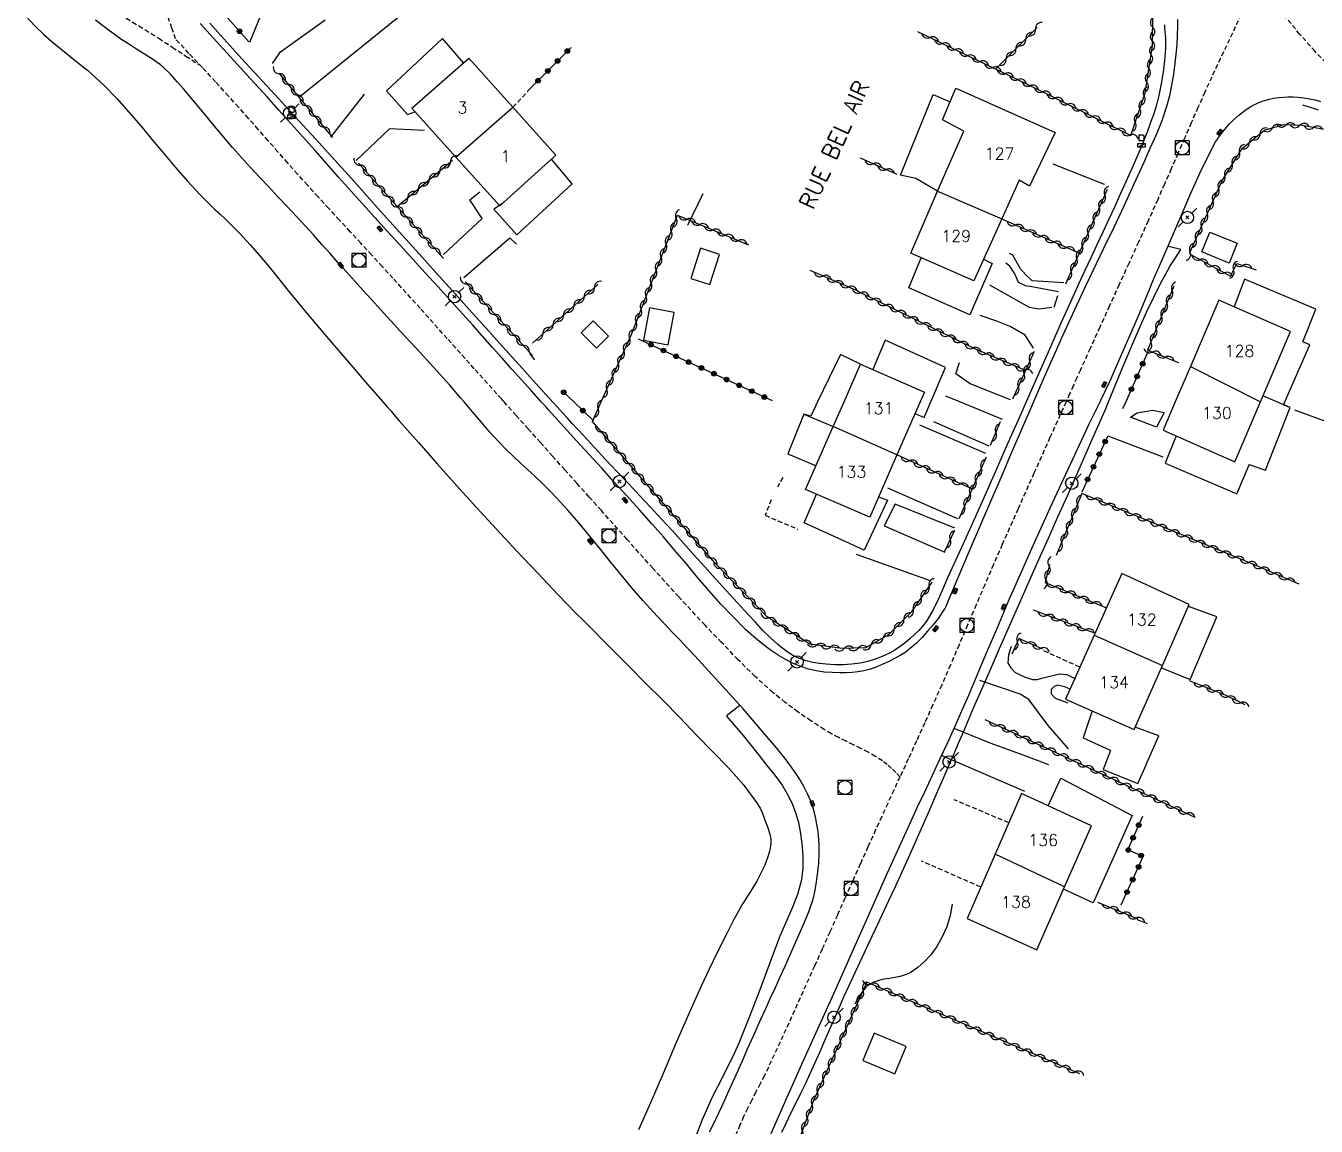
# Model space of a CAD drawing. Header units: millimetres. Extents: x 137000 to 138002, y 152999 to 154002.
# Drawn here: x 137205.9 to 137345.2, y 153592.9 to 153711.6 of the extents above; entities that cross this region are included whole.
import ezdxf
from ezdxf.enums import TextEntityAlignment as Align

# ---------------------------------------------------------------- set-up
doc = ezdxf.new("R2010")
doc.units = ezdxf.units.MM
doc.linetypes.add('DASHED', pattern=[0.75, 0.5, -0.25])
doc.layers.get('0').update_dxf_attribs({"linetype": 'CONTINUOUS'})
for name, color, linetype in [('W0001', 6, 'DASHED'), ('W0008', 7, 'CONTINUOUS'), ('W0014', 7, 'CONTINUOUS'), ('W0017', 7, 'CONTINUOUS'), ('W0101', 7, 'CONTINUOUS'), ('W0104', 1, 'CONTINUOUS'), ('W0112', 1, 'DASHED'), ('W0211', 2, 'CONTINUOUS'), ('W0214', 2, 'CONTINUOUS'), ('W0300', 7, 'CONTINUOUS'), ('W0310', 3, 'CONTINUOUS'), ('W0323', 7, 'CONTINUOUS'), ('W0401', 7, 'CONTINUOUS'), ('W0420', 7, 'CONTINUOUS'), ('W0438', 7, 'CONTINUOUS'), ('W0473', 7, 'CONTINUOUS'), ('W0989', 7, 'CONTINUOUS'), ('W0991', 7, 'CONTINUOUS'), ('W1102', 7, 'CONTINUOUS')]:
    doc.layers.add(name, color=color, linetype=linetype)
doc.styles.get("Standard").update_dxf_attribs({"font": 'romans.shx', "width": 0.85})

# ---------------------------------------------------------------- blocks, each defined once
blk = doc.blocks.new('T473')
for p, q in [((-0.166667, 0.166667), (0.166667, -0.166667)), ((-0.166667, -0.166667), (0.166667, 0.166667)), ((0.500001, 0.500001), (1.000002, 1.000002)), ((-1.000002, -1.000002), (-0.500001, -0.500001))]:
    blk.add_line(p, q)
blk.add_ellipse((0, 0), major_axis=(0.471405, 0.471405), ratio=1, start_param=5.4977871438, end_param=11.780972451)
blk = doc.blocks.new('T420')
for p, q in [((0.75, 0.75), (-0.75, 0.75)), ((-0.75, 0.75), (-0.75, -0.75)), ((0.75, 0.75), (0.75, -0.75)), ((0.75, -0.75), (-0.75, -0.75))]:
    blk.add_line(p, q)
blk.add_ellipse((0, 0), major_axis=(-0.53, 0.53), ratio=1, start_param=3.926991, end_param=10.210176)
blk = doc.blocks.new('T438')
for p, q in [((-0.4, 0.2), (0.4, 0.2)), ((-0.4, -0.2), (-0.4, 0.2)), ((0.15, 1.1), (-0.3, 1.1)), ((-0.3, 1.1), (-0.3, 0.5)), ((-0.3, 0.5), (0.15, 0.5)), ((0.3, 0.65), (0.3, 0.95)), ((0.4, 0.2), (0.4, -0.2))]:
    blk.add_line(p, q)
at = {"flags": 128}
for points in [[(-0.4, -0.2), (0.4, 0.2)], [(0.4, -0.2), (-0.4, -0.2)]]:
    blk.add_lwpolyline(points, dxfattribs=at)
for centre, major_axis, start_param, end_param in [((0.15, 0.95), (0.106, -0.106), 0.785398, 2.356194), ((0.15, 0.65), (0.106, 0.106), 3.926991, 5.497787)]:
    blk.add_ellipse(centre, major_axis=major_axis, ratio=1, start_param=start_param, end_param=end_param)
blk = doc.blocks.new('T401')
for p, q in [((-0.3, 0.3), (0, 0.3)), ((-0.3, -0.25), (-0.3, 0.3)), ((-0.3, 0.15), (0, 0.15)), ((-0.3, 0), (0, 0)), ((0, 0.3), (0, -0.25)), ((-0.3, -0.15), (0, -0.15)), ((-0.3, -0.25), (-0.3, -0.3)), ((-0.3, -0.3), (0, -0.3)), ((0, -0.3), (0, -0.25))]:
    blk.add_line(p, q)
blk = doc.blocks.new('t310o')
at = {"color": 0, "linetype": 'Continuous'}
for centre, start, end in [((-0.5, 0.38), 216.8699, 323.1304), ((0.5, -0.37), 36.8699, 143.1303)]:
    blk.add_arc(centre, 0.625, start, end, dxfattribs=at)
blk = doc.blocks.new('t323o')
at = {"color": 0, "linetype": 'Continuous'}
for radius in [0.25, 0.15]:
    blk.add_circle((0, 0), radius, dxfattribs=at)

msp = doc.modelspace()

# ---------------------------------------------------------------- linework, layer by layer
at = {"layer": 'W0001'}
for points in [[(137222.08, 153710.14), (137221.69, 153711.32), (137221.27, 153712.49), (137220.83, 153713.66), (137220.37, 153714.81), (137219.81, 153716.16), (137219.23, 153717.51), (137218.61, 153718.83), (137217.89, 153720.11), (137217.01, 153721.43), (137216.04, 153722.68), (137215.03, 153723.9), (137214.02, 153725.11), (137213, 153726.35), (137211.97, 153727.57), (137210.91, 153728.77), (137209.81, 153729.93), (137208.7, 153731.03), (137207.56, 153732.1), (137206.38, 153733.12), (137205.15, 153734.1)], [(137205.22, 153722.96), (137206.8, 153721.3), (137208.38, 153719.65), (137209.61, 153718.33), (137210.83, 153716.99), (137212.11, 153715.7), (137213.47, 153714.51), (137214.1, 153714.03), (137214.75, 153713.58), (137215.41, 153713.16), (137216.09, 153712.76), (137216.76, 153712.37), (137217.44, 153711.97), (137218.12, 153711.57), (137218.78, 153711.16), (137220.26, 153710.21), (137221.73, 153709.26), (137223.2, 153708.3), (137224.67, 153707.34)], [(137380.87, 153671), (137377.39, 153674.89), (137373.92, 153678.78), (137370.44, 153682.66), (137366.94, 153686.52), (137363.97, 153689.79), (137361, 153693.06), (137358, 153696.3), (137354.93, 153699.48), (137353.72, 153700.67), (137352.48, 153701.82), (137351.22, 153702.96), (137349.96, 153704.09), (137348.7, 153705.23), (137347.45, 153706.39), (137346.24, 153707.58), (137345.06, 153708.8), (137343.43, 153710.64), (137341.86, 153712.54), (137340.37, 153714.49), (137338.93, 153716.49)], [(137337.76, 153714.14), (137336.46, 153711.45), (137335.18, 153708.74), (137333.91, 153706.03), (137333.17, 153704.39), (137332.43, 153702.74), (137331.7, 153701.09), (137330.98, 153699.43), (137330.26, 153697.78), (137329.54, 153696.13), (137328.81, 153694.47), (137328.08, 153692.83), (137327.05, 153690.53), (137326.01, 153688.23), (137324.97, 153685.94), (137323.92, 153683.65), (137322.88, 153681.35), (137321.83, 153679.06), (137320.79, 153676.77), (137319.75, 153674.47), (137319.36, 153673.6), (137318.97, 153672.74), (137318.58, 153671.87), (137318.19, 153671)], [(137257.53, 153671), (137257.46, 153671.08), (137257.39, 153671.16), (137257.32, 153671.24), (137257.25, 153671.31), (137254.32, 153674.57), (137251.4, 153677.83), (137248.48, 153681.09), (137245.54, 153684.33), (137244.39, 153685.59), (137243.24, 153686.85), (137242.08, 153688.1), (137240.93, 153689.35), (137239.77, 153690.6), (137238.61, 153691.85), (137237.46, 153693.11), (137236.32, 153694.37), (137235.25, 153695.56), (137234.19, 153696.76), (137233.13, 153697.97), (137232.07, 153699.17), (137231.01, 153700.38), (137229.95, 153701.58), (137228.89, 153702.78), (137227.81, 153703.97), (137226.4, 153705.52), (137224.97, 153707.06), (137223.53, 153708.59), (137222.08, 153710.11)], [(137300.26, 153630.55), (137299.82, 153631.02), (137299.36, 153631.47), (137298.88, 153631.88), (137298.37, 153632.27), (137297.62, 153632.76), (137296.85, 153633.21), (137296.05, 153633.62), (137295.25, 153634.01), (137294.45, 153634.39), (137293.65, 153634.78), (137292.86, 153635.2), (137292.09, 153635.65), (137290.66, 153636.58), (137289.25, 153637.55), (137287.89, 153638.57), (137286.56, 153639.64), (137284.64, 153641.37), (137282.8, 153643.19), (137281.01, 153645.05), (137279.23, 153646.91), (137276.38, 153649.96), (137273.59, 153653.05), (137270.82, 153656.16), (137268.04, 153659.27), (137266.73, 153660.73), (137265.41, 153662.2), (137264.1, 153663.66), (137262.78, 153665.13), (137261.47, 153666.6), (137260.16, 153668.07), (137258.84, 153669.53), (137257.53, 153671)], [(137318.19, 153671), (137316.45, 153667.16), (137314.73, 153663.31), (137313.01, 153659.46), (137311.3, 153655.61), (137310.35, 153653.45), (137309.42, 153651.28), (137308.49, 153649.12), (137307.57, 153646.95), (137306.64, 153644.79), (137305.71, 153642.62), (137304.77, 153640.46), (137303.81, 153638.31), (137302.94, 153636.36), (137302.05, 153634.42), (137301.16, 153632.48), (137300.26, 153630.54)], [(137300.26, 153630.54), (137299.6, 153629.12), (137298.94, 153627.69), (137298.29, 153626.26), (137297.64, 153624.83), (137296.81, 153623), (137295.98, 153621.16), (137295.16, 153619.32), (137294.33, 153617.48), (137293.51, 153615.65), (137292.69, 153613.81), (137291.87, 153611.97), (137291.04, 153610.14), (137289.8, 153607.4), (137288.57, 153604.67), (137287.32, 153601.94), (137286.06, 153599.22), (137285.63, 153598.33), (137285.18, 153597.44), (137284.72, 153596.56), (137284.27, 153595.68), (137283.82, 153594.79), (137283.39, 153593.9), (137282.98, 153592.99), (137282.6, 153592.06)]]:
    msp.add_lwpolyline(points, dxfattribs=at)
at = {"layer": 'W0008'}
for points in [[(137253.23, 153671), (137252.84, 153671.45), (137252.45, 153671.9), (137252.07, 153672.35), (137251.67, 153672.8), (137250.62, 153673.97), (137249.57, 153675.13), (137248.5, 153676.29), (137247.44, 153677.44), (137246.37, 153678.59), (137245.31, 153679.75), (137244.24, 153680.91), (137243.18, 153682.07), (137242.3, 153683.05), (137241.41, 153684.04), (137240.53, 153685.02), (137239.64, 153686.01), (137238.76, 153687), (137237.88, 153687.98), (137236.99, 153688.97), (137236.1, 153689.95), (137235.12, 153691.01), (137234.13, 153692.07), (137233.13, 153693.13), (137232.14, 153694.18), (137231.15, 153695.23), (137230.16, 153696.29), (137229.19, 153697.36), (137228.22, 153698.45), (137227.64, 153699.11), (137227.07, 153699.79), (137226.5, 153700.48), (137225.94, 153701.16), (137225.38, 153701.85), (137224.82, 153702.53), (137224.25, 153703.21), (137223.67, 153703.89), (137222.97, 153704.71), (137222.26, 153705.53), (137221.53, 153706.34), (137220.76, 153707.1), (137220.61, 153707.22), (137220.46, 153707.34), (137220.3, 153707.46), (137220.14, 153707.57), (137219.59, 153707.95), (137219.02, 153708.32), (137218.45, 153708.68), (137217.88, 153709.04), (137217.31, 153709.4), (137216.74, 153709.76), (137216.18, 153710.13), (137215.63, 153710.52), (137214.52, 153711.33), (137213.43, 153712.17)], [(137261.55, 153671), (137260.49, 153672.18), (137259.43, 153673.36), (137258.38, 153674.54), (137257.32, 153675.72), (137256.26, 153676.91), (137255.21, 153678.09), (137254.15, 153679.27), (137253.09, 153680.45), (137251.74, 153681.94), (137250.38, 153683.43), (137249.03, 153684.92), (137247.67, 153686.41), (137246.31, 153687.89), (137244.96, 153689.38), (137243.6, 153690.87), (137242.26, 153692.37), (137240.96, 153693.8), (137239.67, 153695.24), (137238.39, 153696.69), (137237.1, 153698.13), (137235.82, 153699.57), (137234.53, 153701.01), (137233.24, 153702.45), (137231.95, 153703.89), (137230.15, 153705.87), (137228.35, 153707.85), (137226.55, 153709.83), (137224.74, 153711.8)], [(137330.21, 153712.23), (137330.22, 153711.51), (137330.2, 153710.51), (137330.14, 153709.51), (137330.05, 153708.52), (137329.93, 153707.52), (137329.77, 153706.34), (137329.58, 153705.17), (137329.34, 153704), (137329.04, 153702.84), (137328.52, 153701.3), (137327.9, 153699.79), (137327.24, 153698.31), (137326.58, 153696.83), (137325.52, 153694.47), (137324.44, 153692.12), (137323.33, 153689.79), (137322.21, 153687.46), (137321.09, 153685.13), (137319.98, 153682.8), (137318.88, 153680.46), (137317.8, 153678.11), (137317.01, 153676.34), (137316.22, 153674.56), (137315.44, 153672.78), (137314.66, 153671)], [(137321.86, 153671), (137322.1, 153671.49), (137322.33, 153671.97), (137322.56, 153672.46), (137322.79, 153672.95), (137323.64, 153674.84), (137324.48, 153676.74), (137325.29, 153678.64), (137326.1, 153680.54), (137326.91, 153682.45), (137327.71, 153684.36), (137328.53, 153686.26), (137329.36, 153688.16), (137330.51, 153690.82), (137331.65, 153693.5), (137332.84, 153696.15), (137334.16, 153698.75), (137334.3, 153699), (137334.45, 153699.24), (137334.61, 153699.47), (137334.78, 153699.7), (137335.11, 153700.14), (137335.46, 153700.57), (137335.82, 153700.99), (137336.21, 153701.37), (137336.83, 153701.91), (137337.48, 153702.42), (137338.17, 153702.88), (137338.91, 153703.27), (137339.45, 153703.48), (137340.01, 153703.63), (137340.57, 153703.74), (137341.14, 153703.82), (137341.66, 153703.87), (137342.18, 153703.89), (137342.7, 153703.89), (137343.22, 153703.86), (137343.84, 153703.79), (137344.45, 153703.7), (137345.06, 153703.57), (137345.66, 153703.4)], [(137279.71, 153592.25), (137280.05, 153592.93), (137280.39, 153593.62), (137280.73, 153594.31), (137281.05, 153595.01), (137281.52, 153596.03), (137281.98, 153597.07), (137282.44, 153598.1), (137282.9, 153599.13), (137283.36, 153600.17), (137283.81, 153601.2), (137284.27, 153602.23), (137284.73, 153603.26), (137285.25, 153604.41), (137285.77, 153605.55), (137286.3, 153606.7), (137286.82, 153607.84), (137287.34, 153608.98), (137287.86, 153610.13), (137288.37, 153611.28), (137288.88, 153612.43), (137289.42, 153613.65), (137289.97, 153614.86), (137290.48, 153616.1), (137290.9, 153617.37), (137291.09, 153618.16), (137291.23, 153618.96), (137291.34, 153619.77), (137291.43, 153620.58), (137291.46, 153620.9), (137291.49, 153621.22), (137291.51, 153621.55), (137291.53, 153621.87), (137291.54, 153622.19), (137291.55, 153622.52), (137291.55, 153622.84), (137291.54, 153623.17), (137291.51, 153623.73), (137291.47, 153624.3), (137291.4, 153624.86), (137291.31, 153625.42), (137291.18, 153626.06), (137291.04, 153626.68), (137290.87, 153627.31), (137290.65, 153627.92), (137290.3, 153628.72), (137289.9, 153629.51), (137289.45, 153630.26), (137288.98, 153631), (137288, 153632.37), (137286.95, 153633.67), (137285.87, 153634.94), (137284.78, 153636.21), (137283.33, 153637.87), (137281.86, 153639.52), (137280.37, 153641.15), (137278.88, 153642.77), (137278.09, 153643.63), (137277.29, 153644.48), (137276.49, 153645.32), (137275.68, 153646.17), (137274.88, 153647.01), (137274.09, 153647.86), (137273.3, 153648.72), (137272.52, 153649.59), (137271.33, 153650.95), (137270.17, 153652.34), (137269.03, 153653.74), (137267.9, 153655.15), (137266.76, 153656.55), (137265.6, 153657.94), (137264.42, 153659.31), (137263.21, 153660.65), (137262.45, 153661.44), (137261.67, 153662.21), (137260.88, 153662.96), (137260.08, 153663.7), (137259.28, 153664.44), (137258.48, 153665.18), (137257.7, 153665.95), (137256.94, 153666.73), (137255.98, 153667.77), (137255.05, 153668.84), (137254.14, 153669.92), (137253.23, 153671)], [(137305.08, 153648.68), (137304.79, 153648.23), (137304.48, 153647.79), (137304.16, 153647.35), (137303.82, 153646.93), (137303.25, 153646.26), (137302.66, 153645.59), (137302.04, 153644.96), (137301.37, 153644.38), (137300.83, 153643.98), (137300.27, 153643.63), (137299.69, 153643.3), (137299.09, 153643), (137298.43, 153642.7), (137297.76, 153642.42), (137297.07, 153642.18), (137296.36, 153641.99), (137295.73, 153641.87), (137295.1, 153641.8), (137294.46, 153641.77), (137293.82, 153641.76), (137292.95, 153641.79), (137292.09, 153641.86), (137291.23, 153641.99), (137290.38, 153642.18), (137289.55, 153642.45), (137288.75, 153642.79), (137287.98, 153643.18), (137287.22, 153643.61), (137286.26, 153644.24), (137285.34, 153644.94), (137284.46, 153645.68), (137283.61, 153646.46), (137282.25, 153647.8), (137280.94, 153649.18), (137279.67, 153650.61), (137278.43, 153652.06), (137277.21, 153653.52), (137275.98, 153654.98), (137274.75, 153656.43), (137273.49, 153657.86), (137272.14, 153659.36), (137270.79, 153660.85), (137269.43, 153662.34), (137268.07, 153663.83), (137266.71, 153665.32), (137265.35, 153666.81), (137263.99, 153668.3), (137262.64, 153669.79), (137262.37, 153670.09), (137262.1, 153670.4), (137261.82, 153670.7), (137261.55, 153671)], [(137286.38, 153592.08), (137288.08, 153595.99), (137289.82, 153599.88), (137291.58, 153603.76), (137293.33, 153607.65), (137295.14, 153611.7), (137296.94, 153615.75), (137298.75, 153619.8), (137300.58, 153623.84), (137301.37, 153625.57), (137302.17, 153627.3), (137302.97, 153629.02), (137303.77, 153630.75), (137304.58, 153632.47), (137305.38, 153634.2), (137306.17, 153635.93), (137306.94, 153637.67), (137307.69, 153639.38), (137308.43, 153641.09), (137309.15, 153642.8), (137309.87, 153644.52), (137310.6, 153646.24), (137311.32, 153647.96), (137312.05, 153649.67), (137312.8, 153651.38), (137314.64, 153655.52), (137316.51, 153659.64), (137318.41, 153663.75), (137320.32, 153667.85), (137320.7, 153668.64), (137321.09, 153669.43), (137321.47, 153670.21), (137321.86, 153671)], [(137314.66, 153671), (137314.13, 153669.76), (137313.59, 153668.52), (137313.06, 153667.28), (137312.53, 153666.04), (137311.99, 153664.79), (137311.46, 153663.55), (137310.93, 153662.31), (137310.4, 153661.07), (137309.07, 153657.98), (137307.74, 153654.88), (137306.42, 153651.78), (137305.11, 153648.68)]]:
    msp.add_lwpolyline(points, dxfattribs=at)
at = {"layer": 'W0014'}
for points in [[(137262.76, 153671), (137260.95, 153672.99), (137259.15, 153674.98), (137257.35, 153676.97), (137255.55, 153678.97), (137253.76, 153680.97), (137251.96, 153682.97), (137250.17, 153684.97), (137248.37, 153686.96), (137246.97, 153688.51), (137245.57, 153690.06), (137244.17, 153691.62), (137242.77, 153693.17), (137241.38, 153694.72), (137239.98, 153696.27), (137238.58, 153697.82), (137237.17, 153699.37), (137235.86, 153700.81), (137234.53, 153702.25), (137233.21, 153703.68), (137231.88, 153705.12), (137230.56, 153706.55), (137229.24, 153707.99), (137227.93, 153709.44), (137226.63, 153710.89), (137226.34, 153711.21), (137226.07, 153711.53), (137225.79, 153711.85)], [(137328.8, 153711.68), (137328.83, 153711.32), (137328.86, 153710.95), (137328.88, 153710.59), (137328.91, 153710.22), (137328.92, 153709.85), (137328.93, 153709.48), (137328.92, 153709.11), (137328.83, 153707.83), (137328.67, 153706.56), (137328.46, 153705.29), (137328.2, 153704.03), (137327.95, 153703.05), (137327.65, 153702.08), (137327.32, 153701.13), (137326.97, 153700.18), (137326.3, 153698.48), (137325.57, 153696.8), (137324.82, 153695.13), (137324.07, 153693.47), (137323.44, 153692.08), (137322.8, 153690.69), (137322.16, 153689.31), (137321.51, 153687.92), (137320.86, 153686.54), (137320.22, 153685.16), (137319.57, 153683.78), (137318.94, 153682.39), (137317.66, 153679.55), (137316.4, 153676.7), (137315.14, 153673.85), (137313.88, 153671)], [(137343.7, 153703.03), (137344.55, 153702.8), (137345.39, 153702.49)], [(137322.78, 153671), (137324.12, 153674.23), (137325.47, 153677.47), (137326.88, 153680.67), (137328.42, 153683.83), (137328.91, 153684.75), (137329.43, 153685.66), (137329.99, 153686.55), (137330.57, 153687.42)], [(137330.57, 153687.42), (137329.23, 153687.74)], [(137313.88, 153671), (137313.01, 153669.02), (137312.14, 153667.04), (137311.26, 153665.07), (137310.39, 153663.09), (137309.16, 153660.34), (137307.94, 153657.58), (137306.7, 153654.83), (137305.44, 153652.09), (137304.91, 153650.9), (137304.39, 153649.69), (137303.82, 153648.49), (137303.14, 153647.36), (137302.74, 153646.84), (137302.31, 153646.35), (137301.85, 153645.9), (137301.37, 153645.46), (137300.84, 153645.02), (137300.3, 153644.6), (137299.72, 153644.22), (137299.12, 153643.88), (137298.36, 153643.53), (137297.58, 153643.23), (137296.78, 153642.99), (137295.96, 153642.81), (137295.06, 153642.69), (137294.14, 153642.63), (137293.23, 153642.64), (137292.31, 153642.7), (137291.58, 153642.77), (137290.85, 153642.89), (137290.13, 153643.06), (137289.42, 153643.3), (137288.79, 153643.61), (137288.2, 153643.97), (137287.64, 153644.38), (137287.1, 153644.81), (137286.24, 153645.57), (137285.44, 153646.39), (137284.67, 153647.23), (137283.89, 153648.07), (137282.7, 153649.34), (137281.53, 153650.61), (137280.36, 153651.9), (137279.19, 153653.2), (137278.03, 153654.49), (137276.87, 153655.78), (137275.7, 153657.07), (137274.52, 153658.36), (137273.33, 153659.65), (137272.12, 153660.94), (137270.92, 153662.22), (137269.71, 153663.5), (137268.5, 153664.79), (137267.3, 153666.07), (137266.1, 153667.36), (137264.9, 153668.66), (137264.37, 153669.24), (137263.83, 153669.83), (137263.29, 153670.41), (137262.76, 153671)], [(137287.5, 153592.21), (137288.01, 153593.28), (137288.53, 153594.34), (137289.05, 153595.39), (137289.58, 153596.44), (137290.09, 153597.5), (137290.59, 153598.57), (137291.12, 153599.74), (137291.64, 153600.92), (137292.16, 153602.1), (137292.67, 153603.28), (137293.19, 153604.46), (137293.7, 153605.64), (137294.22, 153606.82), (137294.75, 153607.99), (137295.46, 153609.53), (137296.18, 153611.07), (137296.9, 153612.61), (137297.63, 153614.14), (137298.36, 153615.67), (137299.08, 153617.21), (137299.8, 153618.74), (137300.51, 153620.29), (137301.49, 153622.46), (137302.45, 153624.65), (137303.4, 153626.84), (137304.36, 153629.03), (137304.92, 153630.32), (137305.47, 153631.61), (137306.03, 153632.9), (137306.58, 153634.19), (137307.14, 153635.49), (137307.69, 153636.78), (137308.25, 153638.07), (137308.81, 153639.36), (137309.91, 153641.88), (137311.01, 153644.4), (137312.12, 153646.91), (137313.23, 153649.43), (137314.25, 153651.72), (137315.27, 153654.01), (137316.29, 153656.3), (137317.31, 153658.59), (137318.33, 153660.87), (137319.35, 153663.16), (137320.36, 153665.45), (137321.38, 153667.75), (137321.73, 153668.56), (137322.08, 153669.37), (137322.43, 153670.18), (137322.78, 153671)]]:
    msp.add_lwpolyline(points, dxfattribs=at)
at = {"layer": 'W0017'}
for points in [[(137234.1, 153716.03), (137232.65, 153714.91), (137231.53, 153713.34), (137230.06, 153709.76)], [(137232.55, 153707.51), (137233.4, 153708.77), (137238.24, 153712.2)], [(137238.83, 153699.56), (137242.49, 153704.18)], [(137248.93, 153700.28), (137245.17, 153700.45), (137241.59, 153697.04)], [(137322.33, 153694.45), (137316.8, 153696.64)], [(137250.99, 153686.88), (137255.16, 153690.78), (137253.84, 153692.8), (137254.91, 153693.66)], [(137253.18, 153684.4), (137258.14, 153688.68), (137258.89, 153688.01)], [(137317.38, 153682.85), (137314.49, 153683.4), (137313.83, 153683.51), (137313.04, 153683.89), (137312.67, 153684.81), (137312.11, 153685.62), (137311.69, 153685.95)], [(137317.94, 153683.85), (137314.53, 153684.07), (137313.86, 153684.69), (137313.27, 153685.33), (137312.45, 153686.83), (137312.08, 153687.01)], [(137316.67, 153681.16), (137315.27, 153680.99), (137314.25, 153681.19), (137309.95, 153683.58)], [(137314.66, 153676.79), (137313.78, 153678.2), (137312.15, 153679.12), (137310.73, 153679.7), (137308.92, 153680.31)], [(137312.2, 153671.23), (137307.85, 153672.95), (137306.28, 153674.01), (137306.68, 153675.23)], [(137306.71, 153671), (137305.2, 153671.62)], [(137311.33, 153669.08), (137306.71, 153671)], [(137309.54, 153665.43), (137302.42, 153668.47)], [(137309.89, 153666.21), (137303.92, 153668.83)], [(137322.7, 153667.32), (137328.62, 153665.07)], [(137306.5, 153658.38), (137298.97, 153661.69)], [(137306.2, 153657.39), (137299.73, 153659.95), (137298.57, 153657.64), (137305.12, 153654.8)], [(137303.55, 153651.7), (137295.58, 153654.54)], [(137312.27, 153644.61), (137311.97, 153643.73), (137311.89, 153642.82), (137312.22, 153642.3), (137312.69, 153641.8), (137313.77, 153641.32), (137314.58, 153641.05), (137315.07, 153641.04), (137315.73, 153641.22), (137317.48, 153641.67), (137318.27, 153641.59), (137319.2, 153641.11)], [(137318.45, 153633.57), (137316.27, 153636.08), (137314.18, 153638.89), (137313.23, 153639.48), (137308.87, 153640.93)], [(137318.71, 153639.98), (137318.06, 153640.27), (137317.26, 153640.43), (137316.92, 153640.3), (137316.6, 153639.97), (137316.59, 153639.51), (137317.03, 153639.04), (137318.39, 153638.53)], [(137306.09, 153635.79), (137309.96, 153634.22), (137313.63, 153632.88), (137316.31, 153631.9)], [(137313.75, 153628.98), (137309.01, 153631.03), (137304.81, 153632.81)]]:
    msp.add_lwpolyline(points, dxfattribs=at)
msp.add_lwpolyline([(137327.96, 153668.27), (137325.14, 153669.36), (137325.86, 153669.8), (137327.52, 153670.1), (137328.77, 153669.84)], close=True, dxfattribs=at)
at = {"layer": 'W0101'}
for points in [[(137252.34, 153697.39), (137247.57, 153702.66), (137253.74, 153708.08), (137258.49, 153702.79)], [(137304.32, 153693.72), (137307.14, 153700.21), (137304.84, 153701.41), (137306.3, 153704.82), (137317.02, 153700.05)], [(137258.49, 153702.79), (137263.13, 153697.61), (137257.08, 153692.15)], [(137317.02, 153700.05), (137314.24, 153694.27), (137313.12, 153694.9), (137311.25, 153690.73)], [(137257.08, 153692.15), (137252.34, 153697.39)], [(137311.25, 153690.73), (137308.25, 153684.07), (137301.43, 153687.04), (137304.32, 153693.72)], [(137334.67, 153681.98), (137331.62, 153674.83)], [(137339.16, 153671), (137342.41, 153678.6), (137334.67, 153681.98)], [(137294.24, 153671), (137296.02, 153675.06), (137302.9, 153672.03)], [(137331.62, 153674.83), (137329.98, 153671)], [(137302.9, 153672.03), (137302.45, 153671)], [(137293.06, 153668.33), (137294.24, 153671)], [(137302.45, 153671), (137299.93, 153665.27)], [(137329.98, 153671), (137328.68, 153667.96), (137336.39, 153664.52), (137339.16, 153671)], [(137299.93, 153665.27), (137297, 153658.57), (137290.08, 153661.55), (137293.06, 153668.33)], [(137324.2, 153652.47), (137321.23, 153645.84)], [(137328.59, 153642.55), (137331.48, 153649.13), (137324.2, 153652.47)], [(137321.23, 153645.84), (137318.13, 153638.94), (137325.55, 153635.65), (137328.59, 153642.55)], [(137313.37, 153628.76), (137310.53, 153622.22)], [(137318.03, 153618.7), (137320.94, 153625.27), (137313.37, 153628.76)], [(137310.53, 153622.22), (137307.5, 153615.27), (137315.03, 153611.89), (137318.03, 153618.7)]]:
    msp.add_lwpolyline(points, dxfattribs=at)
at = {"layer": 'W0104'}
for points in [[(137253.14, 153707.55), (137250.89, 153710.19), (137244.83, 153704.55), (137247.1, 153701.99), (137247.9, 153702.3)], [(137304.32, 153693.71), (137301.96, 153695.08), (137300.32, 153695.46), (137303.83, 153704.15), (137305.68, 153703.37)], [(137257.38, 153692.41), (137256.42, 153691.8), (137258.91, 153689), (137264.88, 153694.5), (137262.64, 153697.17)], [(137309.29, 153686.38), (137310.2, 153685.93), (137307.81, 153680.4), (137301.21, 153683.29), (137302.56, 153686.55)], [(137341.8, 153671), (137344.49, 153677.15), (137343.73, 153677.48), (137345.16, 153680.98), (137337.46, 153684.25), (137336.33, 153681.26)], [(137303.6, 153671), (137305.19, 153674.69), (137298.68, 153677.64), (137297.32, 153674.49)], [(137296.02, 153675.06), (137293.83, 153676.12), (137291.38, 153671)], [(137291.38, 153671), (137290.64, 153669.44), (137289.9, 153669.66), (137288.15, 153665.4), (137291.21, 153664.11)], [(137301.89, 153669.73), (137302.87, 153669.31), (137303.6, 153671)], [(137330.08, 153667.34), (137328.9, 153664.37), (137336.64, 153661.09), (137337.94, 153664.22), (137337.97, 153664.25), (137339.72, 153663.64), (137342.38, 153670.39), (137341.65, 153670.66), (137341.8, 153671)], [(137340.95, 153671), (137339.43, 153671.65)], [(137342.38, 153670.39), (137340.95, 153671)], [(137289.9, 153669.66), (137293.06, 153668.33)], [(137297.95, 153660.75), (137298.93, 153660.41), (137296.39, 153655), (137289.94, 153657.96), (137291.27, 153661.04)], [(137328.48, 153642.32), (137331.58, 153641.05), (137334.47, 153647.8), (137331.4, 153648.94)], [(137321.01, 153637.66), (137320.05, 153634.75), (137322.95, 153633.42), (137322.98, 153633.39), (137322.2, 153631.36), (137325.95, 153629.82), (137326.83, 153631.85), (137326.83, 153631.88), (137328.21, 153634.98), (137325.66, 153635.9)], [(137316.25, 153627.44), (137317.61, 153630.4), (137325.31, 153626.39), (137321.13, 153616.95), (137317.91, 153618.42)]]:
    msp.add_lwpolyline(points, dxfattribs=at)
for points in [[(137335.78, 153685.97), (137332.84, 153687.17), (137333.72, 153689.32), (137336.66, 153688.12)], [(137278.73, 153687.57), (137277.69, 153684.32), (137279.74, 153683.66), (137280.79, 153686.91)], [(137273.24, 153681.14), (137272.59, 153677.65), (137275.24, 153677.15), (137275.89, 153680.64)], [(137268.79, 153678.09), (137267.14, 153679.73), (137265.86, 153678.44), (137267.5, 153676.8)], [(137300.95, 153601.48), (137297.48, 153602.91), (137296.25, 153599.94), (137299.72, 153598.51)]]:
    msp.add_lwpolyline(points, close=True, dxfattribs=at)
at = {"layer": 'W0112'}
for points in [[(137258.49, 153702.79), (137260.15, 153704.54)], [(137287.62, 153662.85), (137287.03, 153661.78)], [(137286.37, 153660.43), (137285.71, 153658.76), (137289.24, 153657.27)], [(137319.67, 153642.38), (137315.7, 153644.18)], [(137312, 153625.6), (137306.1, 153628.08)], [(137308.98, 153618.66), (137302.6, 153621.47)]]:
    msp.add_lwpolyline(points, dxfattribs=at)
at = {"layer": 'W0211'}
for points in [[(137203.61, 153715.07), (137206.97, 153711.49), (137207.85, 153710.64), (137208.77, 153709.84), (137209.71, 153709.06), (137210.66, 153708.29), (137211.61, 153707.53), (137212.56, 153706.76), (137213.48, 153705.95), (137214.36, 153705.11), (137215.73, 153703.71), (137217.04, 153702.26), (137218.32, 153700.77), (137219.57, 153699.27), (137220.82, 153697.77), (137222.08, 153696.27), (137223.37, 153694.8), (137224.69, 153693.36), (137225.23, 153692.81), (137225.77, 153692.28), (137226.33, 153691.76), (137226.88, 153691.25), (137227.44, 153690.73), (137227.99, 153690.21), (137228.53, 153689.67), (137229.06, 153689.12), (137230.12, 153687.95), (137231.16, 153686.76), (137232.17, 153685.55), (137233.18, 153684.32), (137234.17, 153683.1), (137235.16, 153681.87), (137236.16, 153680.65), (137237.18, 153679.44), (137238.99, 153677.32), (137240.8, 153675.21), (137242.62, 153673.1), (137244.44, 153671)], [(137244.44, 153671), (137244.89, 153670.49), (137245.34, 153669.98), (137245.78, 153669.47), (137246.23, 153668.96), (137248.29, 153666.61), (137250.36, 153664.27), (137252.43, 153661.94), (137254.53, 153659.63), (137256.71, 153657.25), (137258.92, 153654.89), (137261.13, 153652.54), (137263.37, 153650.2), (137264.31, 153649.23), (137265.26, 153648.26), (137266.22, 153647.29), (137267.18, 153646.33), (137268.14, 153645.37), (137269.1, 153644.4), (137270.06, 153643.44), (137271.01, 153642.48), (137272.85, 153640.63), (137274.69, 153638.79), (137276.52, 153636.94), (137278.32, 153635.06), (137280.03, 153633.28), (137281.77, 153631.51), (137283.43, 153629.65), (137284.9, 153627.64), (137285.16, 153627.18), (137285.38, 153626.7), (137285.57, 153626.21), (137285.75, 153625.71), (137285.92, 153625.27), (137286.09, 153624.82), (137286.23, 153624.36), (137286.31, 153623.88), (137286.31, 153623.38), (137286.25, 153622.88), (137286.15, 153622.39), (137286.01, 153621.92), (137285.67, 153621.02), (137285.26, 153620.15), (137284.8, 153619.31), (137284.32, 153618.49), (137283.82, 153617.68), (137283.32, 153616.88), (137282.84, 153616.06), (137282.38, 153615.23), (137281.46, 153613.43), (137280.55, 153611.62), (137279.67, 153609.81), (137278.8, 153607.98), (137277.39, 153604.86), (137276.03, 153601.71), (137274.69, 153598.55), (137273.34, 153595.4), (137272.05, 153592.46)]]:
    msp.add_lwpolyline(points, dxfattribs=at)
at = {"layer": 'W0214'}
for points in [[(137282.98, 153638.23), (137281.55, 153637.12)], [(137281.53, 153637.09), (137282.44, 153636.05), (137283.33, 153635), (137284.21, 153633.93), (137285.07, 153632.84), (137285.91, 153631.79), (137286.76, 153630.74), (137287.56, 153629.64), (137288.25, 153628.47), (137288.67, 153627.56), (137289.02, 153626.61), (137289.3, 153625.64), (137289.51, 153624.65), (137289.69, 153623.36), (137289.79, 153622.06), (137289.77, 153620.74), (137289.62, 153619.44), (137289.22, 153617.86), (137288.61, 153616.33), (137287.93, 153614.85), (137287.31, 153613.37), (137286.22, 153610.48), (137285.15, 153607.58), (137284.04, 153604.7), (137282.87, 153601.84), (137282.39, 153600.78), (137281.89, 153599.74), (137281.37, 153598.7), (137280.85, 153597.67), (137280.32, 153596.64), (137279.82, 153595.59), (137279.33, 153594.54), (137278.88, 153593.47), (137278.19, 153591.7)]]:
    msp.add_lwpolyline(points, dxfattribs=at)
at = {"layer": 'W0300'}
for points in [[(137235.49, 153703.93), (137246.29, 153712.65)], [(137278.98, 153693.45), (137277.32, 153690.03)], [(137349.95, 153659.02), (137349.48, 153667.69), (137342.87, 153670.12)], [(137305.91, 153616.82), (137305.68, 153615.59), (137305.31, 153614.39), (137304.8, 153613.24), (137304.18, 153612.16), (137303.6, 153611.36), (137302.93, 153610.63), (137302.19, 153609.98), (137301.36, 153609.43), (137300.83, 153609.18), (137300.27, 153609.01), (137299.71, 153608.9), (137299.14, 153608.81), (137298.57, 153608.72), (137298, 153608.59), (137297.44, 153608.4), (137296.92, 153608.13), (137296.62, 153607.89), (137296.38, 153607.59), (137296.16, 153607.28), (137295.95, 153606.98), (137295.8, 153606.76), (137295.65, 153606.53), (137295.52, 153606.29), (137295.39, 153606.05)]]:
    msp.add_lwpolyline(points, dxfattribs=at)
at = {"layer": 'W0310'}
for points in [[(137325.18, 153699.72), (137326.74, 153704.33), (137327.52, 153709.39), (137327.55, 153713.15), (137327.16, 153716.32), (137326.25, 153720.21), (137325.28, 153722.6)], [(137302.17, 153710.95), (137313.92, 153705.31), (137325.18, 153699.72)], [(137315.08, 153711.38), (137310.66, 153706.95)], [(137239.07, 153699.5), (137233.25, 153706.44)], [(137362.7, 153682.78), (137348.42, 153698.72), (137346.28, 153700.35), (137343.67, 153700.8), (137341.68, 153700.87), (137339.63, 153700.31), (137337.1, 153698.22), (137335.09, 153695), (137331.53, 153687.09), (137331.58, 153686.92), (137335.94, 153684.56), (137336.61, 153685.94), (137338.72, 153685.23)], [(137246, 153692.07), (137251.98, 153697.07)], [(137299.97, 153695.51), (137296.02, 153697.3)], [(137251, 153686.46), (137241.81, 153696.75)], [(137322.63, 153693.89), (137318.12, 153683.71)], [(137271.24, 153678.2), (137276.25, 153691.13), (137283.93, 153687.95)], [(137319.6, 153687.05), (137311.36, 153690.68)], [(137313.81, 153674.37), (137308.34, 153676.71), (137295.77, 153682.91), (137295.77, 153682.94), (137290.57, 153685.17)], [(137260.59, 153676), (137253.33, 153683.93)], [(137260.59, 153677.34), (137267.65, 153683.64)], [(137329.84, 153683.48), (137326.99, 153676.58), (137330.31, 153675.26)], [(137317.27, 153682.45), (137316.87, 153681.17)], [(137268.02, 153671), (137271.24, 153678.2)], [(137314.74, 153676.42), (137312.42, 153671.29)], [(137267.08, 153668.89), (137268.02, 153671)], [(137303.72, 153651.56), (137301.47, 153648.31), (137299.03, 153645.88), (137296.55, 153644.47), (137294.01, 153644.39), (137290.52, 153644.86), (137285.92, 153647.81), (137280.3, 153653.65), (137267.08, 153668.89)], [(137310.02, 153666.31), (137311.13, 153668.87)], [(137308.03, 153661.6), (137299.93, 153665.27)], [(137309.56, 153665.04), (137306.6, 153658.39)], [(137319.88, 153661.12), (137317.14, 153654.43)], [(137343.35, 153651.33), (137338.53, 153653.43), (137319.88, 153661.12)], [(137306.14, 153657.14), (137305.05, 153654.77)], [(137316.4, 153653.47), (137315.93, 153651.52), (137322.55, 153648.78)], [(137321.18, 153646.1), (137314.68, 153648.52)], [(137315.7, 153644.32), (137313.08, 153645.49), (137312.33, 153643.77)], [(137337.51, 153638.31), (137335.48, 153639.31), (137331.51, 153640.92)], [(137309.42, 153636.73), (137319.02, 153632.29), (137332.08, 153626.19)], [(137321.6, 153617.04), (137325.86, 153615.26), (137325.86, 153615.17), (137326.94, 153614.72)], [(137319.68, 153598.53), (137296.7, 153608.42), (137290.93, 153595.65), (137286.96, 153585), (137286.01, 153581.37), (137286.9, 153578.19), (137288.34, 153575.73), (137291.64, 153572.35)]]:
    msp.add_lwpolyline(points, dxfattribs=at)
at = {"layer": 'W0323'}
for points in [[(137229.98, 153709.85), (137226.89, 153713.33), (137225.88, 153715.26)], [(137260.15, 153704.57), (137264.76, 153709.23)], [(137272.01, 153677.79), (137286.47, 153671.14)], [(137260.86, 153675.54), (137260.3, 153676.2)], [(137327.03, 153676.38), (137324.64, 153671)], [(137265.06, 153671), (137263.87, 153672.13)], [(137267.13, 153669.02), (137265.06, 153671)], [(137324.64, 153671), (137324.3, 153670.23)], [(137322.67, 153667.28), (137319.89, 153661.27)], [(137324.14, 153616.75), (137326.53, 153621.96), (137324.84, 153622.69), (137326.46, 153626.3)]]:
    msp.add_lwpolyline(points, dxfattribs=at)
at = {"layer": 'W1102'}
for points in [[(137252.34, 153697.39), (137258.49, 153702.79)], [(137304.32, 153693.71), (137311.25, 153690.73)], [(137331.62, 153674.83), (137339.16, 153671)], [(137299.93, 153665.27), (137293.06, 153668.33)], [(137321.23, 153645.84), (137328.59, 153642.55)], [(137318.04, 153618.7), (137310.53, 153622.22)]]:
    msp.add_lwpolyline(points, dxfattribs=at)

# ---------------------------------------------------------------- block references
at = {"layer": 'W0310'}
for p, rotation in [((137327.54, 153711.41), 89.57333718793005), ((137303.52, 153710.3), 334.3655928595111), ((137313.84, 153710.13), 225.116507298961), ((137314.89, 153711.2), 225.116507298961), ((137304.87, 153709.65), 334.3655928595111), ((137306.22, 153709), 334.3655928595111), ((137312.78, 153709.07), 225.116507298961), ((137327.52, 153709.91), 89.57333718793005), ((137307.58, 153708.35), 334.3655928595111), ((137308.93, 153707.71), 334.3655928595111), ((137311.72, 153708.01), 225.116507298961), ((137327.37, 153708.42), 81.28195230023759), ((137233.29, 153706.4), 129.9643655496751), ((137310.28, 153707.06), 334.3655928595111), ((137311.63, 153706.41), 334.3655928595111), ((137327.14, 153706.94), 81.28195230023759), ((137234.25, 153705.25), 129.9643655496751), ((137312.98, 153705.76), 334.3655928595111), ((137314.33, 153705.1), 333.6204175808773), ((137326.92, 153705.45), 81.28195230023759), ((137235.21, 153704.1), 129.9643655496751), ((137315.68, 153704.44), 333.6204175808773), ((137317.02, 153703.77), 333.6204175808773), ((137326.63, 153703.99), 71.2634384344765), ((137236.18, 153702.95), 129.9643655496751), ((137237.14, 153701.8), 129.9643655496751), ((137318.37, 153703.1), 333.6204175808773), ((137319.71, 153702.44), 333.6204175808773), ((137326.15, 153702.57), 71.2634384344765), ((137238.1, 153700.65), 129.9643655496751), ((137321.05, 153701.77), 333.6204175808773), ((137322.4, 153701.11), 333.6204175808773), ((137325.66, 153701.14), 71.2634384344765), ((137323.74, 153700.44), 333.6204175808773), ((137325.09, 153699.77), 333.6204175808773), ((137339.13, 153699.9), 219.5532372695351), ((137340.45, 153700.54), 195.2716638308501), ((137341.91, 153700.87), 177.899137043088), ((137343.4, 153700.81), 177.899137043088), ((137344.89, 153700.59), 170.2065537443196), ((137336.91, 153697.91), 238.0474121511033), ((137337.97, 153698.94), 219.5532372695351), ((137242.01, 153696.53), 131.7677131668648), ((137251.75, 153696.88), 39.88739527866606), ((137297.39, 153696.68), 155.6728235599192), ((137336.11, 153696.64), 238.0474121511033), ((137243.01, 153695.41), 131.7677131668648), ((137249.45, 153694.95), 39.88739527866606), ((137250.6, 153695.91), 39.88739527866606), ((137298.76, 153696.06), 155.6728235599192), ((137335.32, 153695.37), 238.0474121511033), ((137244.01, 153694.29), 131.7677131668648), ((137248.3, 153693.99), 39.88739527866606), ((137322.37, 153693.31), 246.1059703510726), ((137334.65, 153694.03), 245.772555904174), ((137245.01, 153693.17), 131.7677131668648), ((137246.01, 153692.05), 131.7677131668648), ((137247.15, 153693.03), 39.88739527866606), ((137321.77, 153691.94), 246.1059703510726), ((137334.03, 153692.66), 245.772555904174), ((137247.01, 153690.94), 131.7677131668648), ((137276.12, 153690.78), 68.7967498796867), ((137321.16, 153690.57), 246.1059703510726), ((137333.42, 153691.29), 245.772555904174), ((137248.01, 153689.82), 131.7677131668648), ((137275.58, 153689.38), 68.7967498796867), ((137277.29, 153690.7), 337.4955739378928), ((137278.68, 153690.13), 337.4955739378928), ((137280.07, 153689.55), 337.4955739378928), ((137312.74, 153690.07), 156.2036508659611), ((137314.11, 153689.47), 156.2036508659611), ((137320.55, 153689.19), 246.1059703510726), ((137332.8, 153689.92), 245.772555904174), ((137249, 153688.7), 131.7677131668648), ((137275.03, 153687.99), 68.7967498796867), ((137281.45, 153688.98), 337.4955739378928), ((137282.84, 153688.4), 337.4955739378928), ((137315.48, 153688.86), 156.2036508659611), ((137316.85, 153688.26), 156.2036508659611), ((137319.94, 153687.82), 246.1059703510726), ((137332.19, 153688.56), 245.772555904174), ((137250, 153687.58), 131.7677131668648), ((137274.49, 153686.59), 68.7967498796867), ((137318.23, 153687.65), 156.2036508659611), ((137319.34, 153686.45), 246.1059703510726), ((137331.57, 153687.19), 245.772555904174), ((137273.95, 153685.19), 68.7967498796867), ((137318.73, 153685.08), 246.1059703510726), ((137332.65, 153686.34), 331.6091800010468), ((137333.97, 153685.63), 331.6091800010468), ((137336.27, 153685.24), 63.88477559311568), ((137337.3, 153685.71), 341.2385830327335), ((137253.5, 153683.74), 132.4826280343383), ((137273.41, 153683.79), 68.7967498796867), ((137291.94, 153684.58), 156.8552066683918), ((137293.32, 153683.99), 156.8552066683918), ((137335.29, 153684.91), 331.6091800010468), ((137254.51, 153682.64), 132.4826280343383), ((137266.19, 153682.34), 41.72609134576231), ((137267.31, 153683.33), 41.72609134576231), ((137272.86, 153682.39), 68.7967498796867), ((137294.7, 153683.4), 156.8552066683918), ((137296.05, 153682.78), 153.7201729277539), ((137329.64, 153682.99), 247.5748132347593), ((137255.53, 153681.53), 132.4826280343383), ((137265.07, 153681.34), 41.72609134576231), ((137272.32, 153680.99), 68.7967498796867), ((137297.39, 153682.11), 153.7201729277539), ((137298.74, 153681.45), 153.7201729277539), ((137329.07, 153681.6), 247.5748132347593), ((137256.54, 153680.42), 132.4826280343383), ((137263.95, 153680.34), 41.72609134576231), ((137271.78, 153679.6), 68.7967498796867), ((137300.08, 153680.79), 153.7201729277539), ((137301.43, 153680.12), 153.7201729277539), ((137328.49, 153680.21), 247.5748132347593), ((137257.55, 153679.32), 132.4826280343383), ((137258.57, 153678.21), 132.4826280343383), ((137261.71, 153678.34), 41.72609134576231), ((137262.83, 153679.34), 41.72609134576231), ((137302.77, 153679.46), 153.7201729277539), ((137304.12, 153678.79), 153.7201729277539), ((137327.92, 153678.83), 247.5748132347593), ((137259.58, 153677.1), 132.4826280343383), ((137271.08, 153677.85), 65.93705930481634), ((137305.46, 153678.13), 153.7201729277539), ((137306.81, 153677.46), 153.7201729277539), ((137327.35, 153677.44), 247.5748132347593), ((137269.86, 153675.11), 65.93705930481634), ((137270.47, 153676.48), 65.93705930481634), ((137308.15, 153676.8), 153.7201729277539), ((137309.53, 153676.2), 156.8671185249161), ((137310.91, 153675.61), 156.8671185249161), ((137314.27, 153675.39), 245.6688386693611), ((137327.52, 153676.37), 338.2164833293055), ((137328.91, 153675.81), 338.2164833293055), ((137269.25, 153673.74), 65.93705930481634), ((137312.29, 153675.02), 156.8671185249161), ((137313.67, 153674.43), 156.8671185249161), ((137313.66, 153674.02), 245.6688386693611), ((137268.63, 153672.37), 65.93705930481634), ((137313.04, 153672.65), 245.6688386693611), ((137267.69, 153670.26), 65.93705930475872), ((137268.06, 153667.76), 130.9321243314147), ((137310.62, 153667.68), 66.57819776906348), ((137269.05, 153666.62), 130.9321243314147), ((137270.03, 153665.49), 130.9321243314147), ((137271.01, 153664.36), 130.9321243314147), ((137301.3, 153664.65), 155.6200461380901), ((137271.99, 153663.22), 130.9321243314147), ((137302.67, 153664.03), 155.6200461380901), ((137304.03, 153663.41), 155.6200461380901), ((137309.04, 153663.87), 245.959204311765), ((137272.98, 153662.09), 130.9321243314147), ((137305.4, 153662.79), 155.6200461380901), ((137306.76, 153662.17), 155.6200461380901), ((137308.43, 153662.5), 245.959204311765), ((137273.96, 153660.96), 130.9321243314147), ((137307.82, 153661.13), 245.959204311765), ((137319.41, 153659.98), 247.8040119150763), ((137321.26, 153660.55), 157.6036434340547), ((137274.94, 153659.82), 130.9321243314147), ((137275.92, 153658.69), 130.9321243314147), ((137307.21, 153659.76), 245.959204311765), ((137318.84, 153658.59), 247.8040119150763), ((137322.65, 153659.97), 157.6036434340547), ((137324.04, 153659.4), 157.6036434340547), ((137325.42, 153658.83), 157.6036434340547), ((137276.91, 153657.56), 130.9321243314147), ((137318.28, 153657.2), 247.8040119150763), ((137326.81, 153658.26), 157.6036434340547), ((137328.2, 153657.69), 157.6036434340547), ((137277.89, 153656.42), 130.9321243314147), ((137305.68, 153656.14), 245.2325285218149), ((137317.71, 153655.81), 247.8040119150763), ((137329.58, 153657.12), 157.6036434340547), ((137330.97, 153656.54), 157.6036434340547), ((137278.87, 153655.29), 130.9321243314147), ((137332.36, 153655.97), 157.6036434340547), ((137333.74, 153655.4), 157.6036434340547), ((137335.13, 153654.83), 157.6036434340547), ((137279.86, 153654.16), 130.9321243314147), ((137280.87, 153653.05), 133.9501948334095), ((137316.36, 153653.3), 256.4267007785933), ((137336.52, 153654.26), 157.6036434340547), ((137337.9, 153653.69), 157.6036434340547), ((137281.91, 153651.97), 133.9501948334095), ((137316.01, 153651.84), 256.4267007785933), ((137339.28, 153653.1), 156.4281763535148), ((137340.66, 153652.5), 156.4281763535148), ((137342.03, 153651.9), 156.4281763535148), ((137282.95, 153650.89), 133.9501948334095), ((137303.4, 153651.1), 235.4295178985734), ((137317, 153651.07), 337.5154694738612), ((137318.39, 153650.5), 337.5154694738612), ((137283.99, 153649.81), 133.9501948334095), ((137302.55, 153649.87), 235.4295178985734), ((137319.78, 153649.93), 337.5154694738612), ((137321.16, 153649.35), 337.5154694738612), ((137285.03, 153648.73), 133.9501948334095), ((137286.11, 153647.69), 147.3019554486438), ((137300.69, 153647.53), 224.8588197203375), ((137301.7, 153648.63), 235.4295178985734), ((137316.09, 153647.99), 159.5890364603322), ((137287.37, 153646.88), 147.3019554486438), ((137299.63, 153646.47), 224.8588197203375), ((137317.5, 153647.47), 159.5890364603322), ((137318.9, 153646.95), 159.5890364603322), ((137320.31, 153646.43), 159.5890364603322), ((137288.63, 153646.07), 147.3019554486438), ((137289.9, 153645.26), 147.3019554486438), ((137297.15, 153644.81), 209.5830292428065), ((137298.46, 153645.55), 209.5830292428065), ((137312.93, 153645.14), 246.4247853115115), ((137314.1, 153645.03), 155.960541452351), ((137291.27, 153644.76), 172.2260529073838), ((137292.76, 153644.56), 172.2260529073838), ((137294.24, 153644.39), 181.9189279446676), ((137295.74, 153644.44), 181.9189279446676), ((137315.47, 153644.42), 155.960541452351), ((137332.9, 153640.36), 157.882798033998), ((137334.29, 153639.79), 157.882798033998), ((137335.68, 153639.21), 153.7232583817854), ((137337.02, 153638.55), 153.7232583817854), ((137310.78, 153636.1), 335.2066932434487), ((137312.15, 153635.47), 335.2066932434487), ((137313.51, 153634.84), 335.2066932434487), ((137314.87, 153634.21), 335.2066932434487), ((137316.23, 153633.58), 335.2066932434487), ((137317.59, 153632.95), 335.2066932434487), ((137318.95, 153632.32), 335.2066932434487), ((137320.31, 153631.69), 334.9394258339458), ((137321.67, 153631.05), 334.9394258339458), ((137323.03, 153630.42), 334.9394258339458), ((137324.39, 153629.78), 334.9394258339458), ((137325.75, 153629.15), 334.9394258339458), ((137327.11, 153628.51), 334.9394258339458), ((137328.47, 153627.87), 334.9394258339458), ((137329.82, 153627.24), 334.9394258339458), ((137331.18, 153626.6), 334.9394258339458), ((137322.99, 153616.46), 337.2818625629009), ((137324.37, 153615.88), 337.2818625629009), ((137325.75, 153615.3), 337.2818625629009), ((137296.28, 153607.5), 245.7208093349862), ((137297.15, 153608.23), 156.7100952359417), ((137298.53, 153607.64), 156.7100952359417), ((137295.67, 153606.14), 245.7208093349862), ((137299.91, 153607.04), 156.7100952359417), ((137301.28, 153606.45), 156.7100952359417), ((137302.66, 153605.86), 156.7100952359417), ((137295.05, 153604.77), 245.7208093349862), ((137304.04, 153605.26), 156.7100952359417), ((137305.42, 153604.67), 156.7100952359417), ((137294.43, 153603.4), 245.7208093349862), ((137306.8, 153604.08), 156.7100952359417), ((137308.17, 153603.48), 156.7100952359417), ((137293.82, 153602.04), 245.7208093349862), ((137309.55, 153602.89), 156.7100952359417), ((137310.93, 153602.3), 156.7100952359417), ((137312.31, 153601.7), 156.7100952359417), ((137293.2, 153600.67), 245.7208093349862), ((137313.68, 153601.11), 156.7100952359417), ((137315.06, 153600.52), 156.7100952359417), ((137292.58, 153599.3), 245.7208093349862), ((137316.44, 153599.93), 156.7100952359417), ((137317.82, 153599.33), 156.7100952359417), ((137291.97, 153597.93), 245.7208093349862), ((137319.2, 153598.74), 156.7100952359417), ((137291.35, 153596.57), 245.7208093349862), ((137290.76, 153595.19), 249.5436487580314), ((137290.24, 153593.78), 249.5436487580314), ((137289.71, 153592.38), 249.5436487580314)]:
    msp.add_blockref('t310o', p, dxfattribs=dict(at, rotation=rotation))
at = {"layer": 'W0323'}
for p, rotation in [((137228.98, 153710.97), 131.6233243643602), ((137264.37, 153708.84), 45.30337341399404), ((137262.26, 153706.7), 45.30337341399404), ((137263.31, 153707.77), 45.30337341399404), ((137261.2, 153705.64), 45.30337341399404), ((137273.38, 153677.17), 335.283441481597), ((137274.74, 153676.54), 335.283441481597), ((137276.1, 153675.91), 335.283441481597), ((137277.46, 153675.29), 335.283441481597), ((137278.83, 153674.66), 335.283441481597), ((137326.47, 153675.11), 246.0790159140992), ((137280.19, 153674.03), 335.283441481597), ((137281.55, 153673.4), 335.283441481597), ((137325.86, 153673.74), 246.0790159140992), ((137263.97, 153672.04), 136.2766249613728), ((137282.91, 153672.78), 335.283441481597), ((137284.28, 153672.15), 335.283441481597), ((137325.25, 153672.37), 246.0790159140992), ((137285.64, 153671.52), 335.283441481597), ((137266.04, 153670.06), 136.2766249616881), ((137322.41, 153666.72), 245.1698324729843), ((137321.78, 153665.36), 245.1698324729843), ((137321.15, 153663.99), 245.1698324729843), ((137320.52, 153662.63), 245.1698324729843), ((137326.04, 153625.35), 65.77885436169157), ((137325.42, 153623.98), 65.77885436169157), ((137324.91, 153622.66), 156.9035991829348), ((137326.29, 153622.07), 156.9035991829348), ((137326.02, 153620.84), 65.39572455650931), ((137325.39, 153619.47), 65.39572455650931), ((137324.77, 153618.11), 65.39572455650931)]:
    msp.add_blockref('t323o', p, dxfattribs=dict(at, rotation=rotation))
at = {"layer": 'W0401'}
for p, rotation in [((137334.9, 153699.99), 322.7621535696436), ((137244.26, 153689.77), 42.23405490351097), ((137240.01, 153685.83), 41.76979328524687), ((137322.44, 153672.81), 335.1489867898595), ((137270.7, 153660.48), 42.26173083002787), ((137266.96, 153656.04), 39.08405362057113), ((137306.1, 153650.64), 157.0197279058874), ((137311.61, 153648.82), 336.8002516160545), ((137303.99, 153646.61), 140.13020005082), ((137290.96, 153627.73), 19.77409796894793)]:
    msp.add_blockref('T401', p, dxfattribs=dict(at, rotation=rotation))
at = {"layer": 'W0420'}
for p in [(137330.73, 153698.39), (137241.86, 153686.26), (137318.12, 153670.39), (137268.84, 153656.53), (137307.49, 153646.87), (137294.32, 153629.41), (137294.98, 153618.51)]:
    msp.add_blockref('T420', p, dxfattribs=at)
at = {"layer": 'W0438'}
for p in [(137234.61, 153701.75), (137326.33, 153698.68)]:
    msp.add_blockref('T438', p, dxfattribs=at)
at = {"layer": 'W0473'}
for p in [(137234.4, 153702.15), (137331.29, 153690.89), (137252.19, 153682.35), (137269.99, 153662.41), (137318.81, 153662.22), (137289.15, 153642.95), (137305.57, 153632.16), (137293.14, 153604.61)]:
    msp.add_blockref('T473', p, dxfattribs=at)

# ---------------------------------------------------------------- texts
at = {"layer": 'W0989'}
msp.add_text('RUE BEL AIR   ', height=1.75, rotation=65.5875, dxfattribs=at).set_placement((137293.91, 153700.37), align=Align.MIDDLE_CENTER)
at = {"layer": 'W0991'}
for s, p in [('3', (137253.04, 153702.73)), ('127', (137311.01, 153697.78)), ('1', (137257.7, 153697.47)), ('129', (137306.33, 153688.89)), ('128', (137336.91, 153676.49)), ('131', (137297.96, 153670.31)), ('130', (137334.47, 153669.8)), ('133', (137295.03, 153663.45)), ('132', (137326.37, 153647.51)), ('134', (137323.37, 153640.74)), ('136', (137315.72, 153623.73)), ('138', (137312.79, 153617.06))]:
    msp.add_text(s, height=1.25, dxfattribs=at).set_placement(p, align=Align.MIDDLE_CENTER)

doc.saveas('drawing.dxf')
